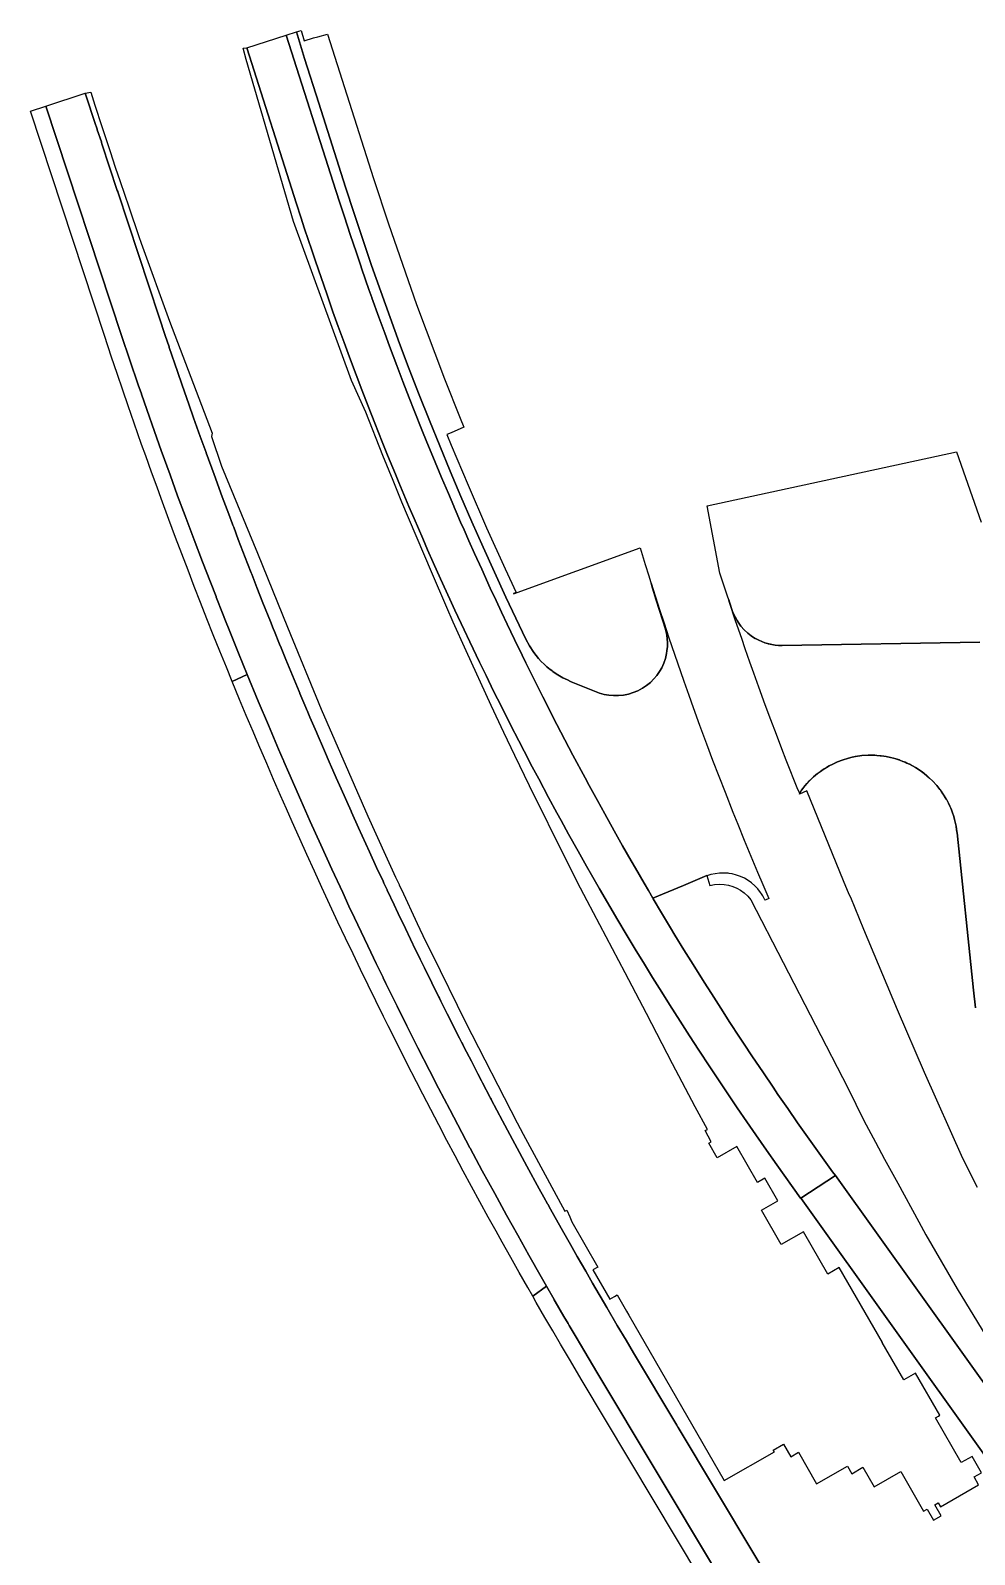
# Model space of a CAD drawing. Header units: metres. Extents: x 12119079 to 12120438, y 3530576 to 3532235.
# Drawn here: x 12119079 to 12119626, y 3531351 to 3532235 of the extents above; entities that cross this region are included whole.
import ezdxf

# ---------------------------------------------------------------- set-up
doc = ezdxf.new("R2010")
doc.units = ezdxf.units.M
for name, color, linetype in [('SURF_OUTER_Pavement Surface 11', 3, 'Continuous'), ('SURF_OUTER_Pavement Surface 15', 3, 'Continuous'), ('SURF_OUTER_Pavement Surface 16', 3, 'Continuous'), ('SURF_OUTER_Pavement Surface 17', 3, 'Continuous'), ('SURF_OUTER_Pavement Surface 19', 3, 'Continuous'), ('SURF_OUTER_Pavement Surface 2', 3, 'Continuous'), ('SURF_OUTER_Pavement Surface 20', 3, 'Continuous'), ('SURF_OUTER_Pavement Surface 8', 3, 'Continuous'), ('SURF_OUTER_Roadway Surface N1', 3, 'Continuous'), ('SURF_OUTER_Roadway Surface N2', 3, 'Continuous'), ('SURF_OUTER_Roadway Surface N5', 3, 'Continuous'), ('SURF_OUTER_Roadway Surface N6', 3, 'Continuous'), ('SURF_OUTER_Roadway Surface N9', 3, 'Continuous')]:
    doc.layers.add(name, color=color, linetype=linetype)

msp = doc.modelspace()

# ---------------------------------------------------------------- linework, layer by layer
at = {"layer": 'SURF_OUTER_Pavement Surface 11'}
msp.add_lwpolyline([(12119542.0928, 3531278.4889), (12119454.3218, 3531425.0644), (12119454.1837, 3531425.2937), (12119454.1866, 3531425.2954), (12119453.5933, 3531426.2809), (12119428.3717, 3531468.4004), (12119424.0499, 3531475.6414), (12119418.9446, 3531484.2401), (12119412.8437, 3531494.6103), (12119404.6976, 3531508.6115), (12119400.6634, 3531515.6051), (12119395.7185, 3531524.2414), (12119391.8138, 3531531.1166), (12119386.4195, 3531540.6645), (12119380.2866, 3531551.6303), (12119378.6616, 3531554.5653), (12119378.621, 3531554.6327), (12119378.6239, 3531554.6343), (12119376.3962, 3531558.6567), (12119373.7905, 3531563.3657), (12119366.6017, 3531576.4968), (12119359.6026, 3531589.4347), (12119352.4225, 3531602.8663), (12119345.8943, 3531615.2325), (12119345.7956, 3531615.4143), (12119345.5036, 3531615.9672), (12119345.432, 3531616.104), (12119345.435, 3531616.1055), (12119345.3473, 3531616.2662), (12119340.8388, 3531624.8955), (12119340.8096, 3531624.9489), (12119340.8126, 3531624.9504), (12119340.2704, 3531625.9947), (12119338.102, 3531630.1598), (12119334.4024, 3531637.3261), (12119330.2582, 3531645.425), (12119328.8948, 3531648.0967), (12119327.5256, 3531650.7652), (12119320.3683, 3531664.9368), (12119316.7484, 3531672.1981), (12119315.4053, 3531674.8966), (12119311.4758, 3531682.8091), (12119307.1986, 3531691.5365), (12119306.9615, 3531692.0028), (12119304.7472, 3531696.5343), (12119300.7437, 3531704.7917), (12119300.5349, 3531705.2296), (12119300.5319, 3531705.2282), (12119300.4815, 3531705.3372), (12119294.7901, 3531717.1772), (12119292.054, 3531722.9299), (12119291.9126, 3531723.2312), (12119291.9096, 3531723.2298), (12119291.8408, 3531723.3792), (12119289.5926, 3531728.1161), (12119285.6278, 3531736.5386), (12119285.511, 3531736.7883), (12119284.0561, 3531739.9079), (12119283.709, 3531740.6496), (12119283.706, 3531740.6482), (12119283.6221, 3531740.8306), (12119283.5087, 3531741.0718), (12119283.4063, 3531741.2879), (12119283.4093, 3531741.2893), (12119283.2039, 3531741.72), (12119279.488, 3531749.7151), (12119275.3019, 3531758.7968), (12119268.9793, 3531772.6668), (12119264.8638, 3531781.8024), (12119264.6448, 3531782.2882), (12119258.8613, 3531795.2617), (12119255.9813, 3531801.786), (12119252.6849, 3531809.3093), (12119252.5492, 3531809.619), (12119248.6208, 3531818.6548), (12119244.913, 3531827.2717), (12119244.5225, 3531828.1786), (12119240.8355, 3531836.8119), (12119239.1584, 3531840.78), (12119239.0029, 3531841.1484), (12119238.9998, 3531841.1471), (12119238.9056, 3531841.3734), (12119238.8098, 3531841.5949), (12119238.8129, 3531841.5962), (12119238.4255, 3531842.5006), (12119235.0288, 3531850.5792), (12119234.9379, 3531850.7932), (12119234.941, 3531850.7945), (12119234.5393, 3531851.7433), (12119230.6839, 3531860.9994), (12119226.8594, 3531870.2685), (12119223.687, 3531878.0363), (12119223.6628, 3531878.0897), (12119223.6659, 3531878.0909), (12119223.5792, 3531878.2991), (12119219.808, 3531887.6014), (12119219.7606, 3531887.7153), (12119219.7636, 3531887.7165), (12119219.5138, 3531888.3315), (12119217.8966, 3531892.344), (12119213.5886, 3531903.1398), (12119210.032, 3531912.1433), (12119207.0405, 3531919.7906), (12119206.7588, 3531920.51), (12119204.6472, 3531925.9384), (12119199.3022, 3531939.8366), (12119196.603, 3531946.9639), (12119195.8919, 3531948.8432), (12119193.7528, 3531954.4892), (12119189.9881, 3531964.5634), (12119185.207, 3531977.5213), (12119180.5952, 3531990.2071), (12119180.5747, 3531990.257), (12119180.5778, 3531990.2581), (12119180.0072, 3531991.8228), (12119177.2445, 3531999.5177), (12119177.1979, 3531999.6483), (12119173.3643, 3532010.4337), (12119170.5806, 3532018.3666), (12119170.5472, 3532018.454), (12119166.7546, 3532029.3481), (12119164.0217, 3532037.2936), (12119159.2783, 3532051.2531), (12119159.1529, 3532051.6231), (12119156.9719, 3532058.1184), (12119153.3922, 3532068.8907), (12119129.4039, 3532141.5435), (12119129.3643, 3532141.6579), (12119129.3674, 3532141.6589), (12119129.141, 3532142.34), (12119120.2264, 3532169.3394), (12119119.9608, 3532170.146), (12119119.9577, 3532170.145), (12119119.8853, 3532170.3723), (12119117.5485, 3532177.45), (12119117.4533, 3532177.7399), (12119117.4501, 3532177.7389), (12119117.4157, 3532177.8522), (12119116.8841, 3532179.4622), (12119116.8253, 3532179.6417), (12119116.8222, 3532179.6407), (12119116.7486, 3532179.8725), (12119110.5511, 3532198.632), (12119113.7729, 3532199.3286), (12119116.1725, 3532191.7032), (12119120.1442, 3532179.414), (12119124.9179, 3532164.8706), (12119127.9488, 3532155.7601), (12119130.7438, 3532147.4366), (12119135.7551, 3532132.7136), (12119141.6856, 3532115.6077), (12119143.0678, 3532111.7004), (12119159.3258, 3532066.5017), (12119184.0952, 3532001.6347), (12119183.7164, 3531999.6577), (12119189.6304, 3531982.3432), (12119210.3893, 3531932.0228), (12119227.88, 3531889.1043), (12119247.4171, 3531841.5877), (12119274.4341, 3531779.3798), (12119284.5799, 3531756.8783), (12119290.3908, 3531744.1602), (12119292.4555, 3531739.8245), (12119292.6131, 3531739.5423), (12119293.8122, 3531736.9254), (12119303.047, 3531717.193), (12119307.8931, 3531707.025), (12119311.3854, 3531699.7675), (12119330.9197, 3531660.0173), (12119360.9249, 3531601.5909), (12119364.3615, 3531595.0955), (12119388.5172, 3531550.4431), (12119389.6907, 3531551.1124), (12119391.4428, 3531547.1487), (12119392.6882, 3531544.1877), (12119407.7299, 3531518.0322), (12119404.8726, 3531516.389), (12119414.6255, 3531499.4301), (12119417.4489, 3531501.0539), (12119418.9693, 3531501.9063), (12119424.4193, 3531492.432), (12119425.7186, 3531490.2248), (12119428.5947, 3531485.1734), (12119480.9222, 3531394.2061), (12119510.0405, 3531410.9516), (12119509.4392, 3531411.9646), (12119515.4403, 3531415.4158), (12119519.5159, 3531408.0949), (12119523.9468, 3531410.6537), (12119534.521, 3531392.2667), (12119552.5009, 3531402.6064), (12119554.929, 3531398.2349), (12119561.3521, 3531401.9288), (12119567.8813, 3531390.6753), (12119583.2995, 3531399.5598), (12119596.5561, 3531376.5083), (12119598.697, 3531377.7395), (12119602.3907, 3531371.3166), (12119606.7251, 3531373.8093), (12119603.0314, 3531380.2322), (12119604.9592, 3531381.3409), (12119606.2774, 3531379.0488), (12119628.3976, 3531391.7621), (12119625.8409, 3531396.3465), (12119630.1034, 3531398.7978), (12119624.6447, 3531408.2896), (12119618.3038, 3531404.719), (12119603.3998, 3531430.6351), (12119605.2638, 3531431.6798), (12119606.0086, 3531432.1163), (12119591.9331, 3531456.5919), (12119585.0701, 3531452.645), (12119574.7573, 3531470.5777), (12119572.5993, 3531474.2114), (12119572.6507, 3531474.2408), (12119547.6405, 3531517.7302), (12119541.0686, 3531513.9508), (12119526.9318, 3531538.5329), (12119513.9987, 3531531.0953), (12119502.5761, 3531550.9577), (12119512.1298, 3531556.4519), (12119504.5774, 3531569.5956), (12119500.243, 3531567.103), (12119488.253, 3531587.952), (12119476.8113, 3531581.373), (12119471.9743, 3531589.784), (12119473.4864, 3531590.7026), (12119470.0237, 3531597.2023), (12119471.2257, 3531597.8585), (12119464.2227, 3531610.9284), (12119451.0648, 3531635.879), (12119435.8346, 3531664.964), (12119423.5017, 3531688.6561), (12119401.4681, 3531730.446), (12119397.7392, 3531737.6635), (12119389.9184, 3531753.0686), (12119368.0345, 3531797.1023), (12119359.5635, 3531814.6146), (12119353.2387, 3531828.0038), (12119345.8767, 3531843.6828), (12119331.4376, 3531875.3062), (12119323.9374, 3531891.9842), (12119320.1522, 3531900.5563), (12119311.2444, 3531921.1411), (12119294.1517, 3531961.538), (12119289.0275, 3531974.0875), (12119283.155, 3531988.5308), (12119273.1433, 3532013.7811), (12119264.9906, 3532032.0639), (12119231.3518, 3532124.334), (12119203.9312, 3532218.2051), (12119202.046, 3532224.7463), (12119204.2253, 3532225.001), (12119233.0852, 3532134.4843), (12119235.5547, 3532126.8126), (12119237.7561, 3532120.0413), (12119241.8806, 3532107.5862), (12119244.0158, 3532101.2418), (12119247.2439, 3532091.7772), (12119250.5187, 3532082.3286), (12119254.1772, 3532071.9452), (12119257.2081, 3532063.4805), (12119260.6225, 3532054.0815), (12119263.7637, 3532045.556), (12119267.5906, 3532035.3347), (12119270.9029, 3532026.6168), (12119274.5425, 3532017.1741), (12119278.3891, 3532007.3459), (12119282.7272, 3531996.4304), (12119285.8181, 3531988.7769), (12119290.3519, 3531977.6814), (12119292.2882, 3531973.0066), (12119296.1959, 3531963.6714), (12119298.1672, 3531959.0112), (12119301.1508, 3531952.0232), (12119306.1688, 3531940.42), (12119309.0009, 3531933.96), (12119312.2918, 3531926.5297), (12119316.5043, 3531917.1356), (12119321.8721, 3531905.3564), (12119324.8494, 3531898.8887), (12119330.1635, 3531887.5134), (12119333.4509, 3531880.5673), (12119339.1263, 3531868.7426), (12119342.9055, 3531860.9754), (12119347.3194, 3531852.0023), (12119351.7776, 3531843.0511), (12119357.117, 3531832.4767), (12119361.8623, 3531823.2012), (12119364.9896, 3531817.1391), (12119369.6757, 3531808.1694), (12119373.4412, 3531801.0431), (12119379.1821, 3531790.3009), (12119384.0022, 3531781.4025), (12119386.4289, 3531776.9624), (12119390.7567, 3531769.1085), (12119396.2465, 3531759.2629), (12119401.2216, 3531750.4502), (12119404.1101, 3531745.3804), (12119408.7666, 3531737.2781), (12119419.3391, 3531719.1998), (12119424.1521, 3531711.1054), (12119429.3676, 3531702.4329), (12119434.7482, 3531693.5887), (12119439.4681, 3531685.9236), (12119444.7457, 3531677.4297), (12119449.1767, 3531670.37), (12119455.4266, 3531660.5207), (12119460.8295, 3531652.1059), (12119466.274, 3531643.718), (12119472.5593, 3531634.146), (12119477.2226, 3531627.1207), (12119481.0633, 3531621.3823), (12119488.4642, 3531610.4383), (12119494.1162, 3531602.1815), (12119499.2382, 3531594.7795), (12119505.5361, 3531585.7698), (12119511.5336, 3531577.2834), (12119525.2616, 3531558.077), (12119525.3869, 3531557.902), (12119525.533, 3531557.6976), (12119632.0628, 3531408.7566)], dxfattribs=at)
at = {"layer": 'SURF_OUTER_Pavement Surface 15'}
msp.add_lwpolyline([(12119078.81, 3532188.1502), (12119087.7604, 3532191.1058), (12119131.6657, 3532058.1517), (12119136.4496, 3532043.8367), (12119141.3042, 3532029.5488), (12119143.089, 3532024.3713), (12119143.143, 3532024.2237), (12119143.1389, 3532024.2223), (12119143.1579, 3532024.1718), (12119146.23, 3532015.2854), (12119150.7345, 3532002.4405), (12119154.6001, 3531991.5691), (12119159.7137, 3531977.372), (12119164.1278, 3531965.2977), (12119168.4768, 3531953.5551), (12119173.7017, 3531939.6416), (12119178.5246, 3531926.9843), (12119183.1095, 3531915.0989), (12119186.3599, 3531906.7858), (12119186.4774, 3531906.4785), (12119190.1472, 3531897.162), (12119190.1747, 3531897.1009), (12119190.1705, 3531897.0993), (12119191.8973, 3531892.7494), (12119193.9933, 3531887.4756), (12119199.3866, 3531874.0744), (12119204.4445, 3531861.681), (12119195.7146, 3531857.6371), (12119192.3785, 3531865.8035), (12119188.5978, 3531875.1469), (12119184.7899, 3531884.6492), (12119181.1206, 3531893.8948), (12119177.4289, 3531903.2872), (12119173.7686, 3531912.6921), (12119170.1397, 3531922.109), (12119166.5427, 3531931.5362), (12119162.9725, 3531940.9872), (12119159.0819, 3531951.3969), (12119154.5619, 3531963.6409), (12119152.1745, 3531970.1755), (12119149.028, 3531978.8596), (12119145.6173, 3531988.3649), (12119143.2369, 3531995.0558), (12119138.8937, 3532007.3883), (12119135.4253, 3532017.3676), (12119132.3028, 3532026.4654), (12119128.9958, 3532036.2248), (12119125.8325, 3532045.6519), (12119121.6335, 3532058.2394)], close=True, dxfattribs=at)
at = {"layer": 'SURF_OUTER_Pavement Surface 16'}
msp.add_lwpolyline([(12119629.2409, 3531880.2783), (12119514.4782, 3531878.4894), (12119512.491, 3531878.5242), (12119510.4972, 3531878.6922), (12119508.5101, 3531878.9943), (12119506.1176, 3531879.5547), (12119504.6103, 3531879.9965), (12119502.707, 3531880.6974), (12119501.0678, 3531881.4276), (12119499.1382, 3531882.4317), (12119498.9626, 3531882.545), (12119496.5945, 3531884.0729), (12119494.6046, 3531885.6077), (12119492.5468, 3531887.5262), (12119490.6699, 3531889.6387), (12119489.0001, 3531891.9185), (12119488.4423, 3531892.8527), (12119487.2433, 3531894.9948), (12119486.3583, 3531896.8517), (12119485.8567, 3531898.2161), (12119484.0128, 3531903.6456), (12119483.5662, 3531904.8826), (12119482.8473, 3531906.9456), (12119481.2831, 3531911.7081), (12119478.4508, 3531920.4393), (12119471.1261, 3531959.4476), (12119615.5507, 3531990.7256), (12119629.9441, 3531949.9035)], dxfattribs=at)
at = {"layer": 'SURF_OUTER_Pavement Surface 17'}
msp.add_lwpolyline([(12119245.9122, 3532192.876), (12119237.5908, 3532218.7141), (12119232.997, 3532234.1756), (12119235.6656, 3532235.0265), (12119237.5576, 3532229.1092), (12119242.8677, 3532230.7164), (12119245.3636, 3532231.4183), (12119250.9141, 3532232.9378), (12119277.7124, 3532149.2488), (12119286.3281, 3532122.9588), (12119302.5758, 3532076.23), (12119318.8319, 3532032.962), (12119327.8346, 3532010.2418), (12119329.966, 3532004.9617), (12119322.6262, 3532001.7924), (12119320.2149, 3532000.7211), (12119322.7437, 3531994.5511), (12119332.4596, 3531971.3847), (12119343.2462, 3531946.5828), (12119353.949, 3531922.8454), (12119360.2831, 3531909.204), (12119358.745, 3531908.4854), (12119358.8048, 3531908.3412), (12119432.1617, 3531935.0061), (12119435.1176, 3531925.4407), (12119437.2023, 3531918.8005), (12119439.3705, 3531911.7568), (12119441.541, 3531904.7058), (12119445.2999, 3531892.7844), (12119446.7044, 3531888.3826), (12119447.4418, 3531885.5913), (12119447.9122, 3531882.7004), (12119448.0988, 3531879.7487), (12119448.0278, 3531877.7604), (12119447.7893, 3531875.2805), (12119447.5932, 3531873.8335), (12119446.9083, 3531870.9563), (12119445.9541, 3531868.1872), (12119444.7537, 3531865.5615), (12119443.4641, 3531863.3102), (12119441.9365, 3531861.1155), (12119440.1708, 3531859.0124), (12119438.1733, 3531857.0372), (12119435.9575, 3531855.2262), (12119433.5443, 3531853.6135), (12119430.9711, 3531852.2348), (12119428.2424, 3531851.0995), (12119425.4257, 3531850.2414), (12119422.5525, 3531849.6656), (12119419.6647, 3531849.3743), (12119416.8029, 3531849.3617), (12119414.0052, 3531849.6146), (12119411.3049, 3531850.1137), (12119408.73, 3531850.835), (12119406.8144, 3531851.538), (12119392.2346, 3531857.4585), (12119390.1089, 3531858.4263), (12119387.4054, 3531859.7268), (12119383.5685, 3531862.012), (12119381.7185, 3531863.2895), (12119381.1612, 3531863.7125), (12119379.3228, 3531865.1524), (12119378.186, 3531866.0994), (12119376.5151, 3531867.6242), (12119374.915, 3531869.2231), (12119373.3902, 3531870.8909), (12119371.9453, 3531872.6223), (12119370.584, 3531874.4116), (12119368.1245, 3531878.1392), (12119366.0306, 3531882.0232), (12119354.4107, 3531906.4952), (12119347.7234, 3531920.9711), (12119341.1507, 3531935.5033), (12119334.6933, 3531950.0905), (12119328.3518, 3531964.7312), (12119322.1223, 3531979.435), (12119316.0193, 3531994.1678), (12119310.0296, 3532008.9609), (12119304.1583, 3532023.8019), (12119298.406, 3532038.6895), (12119292.7733, 3532053.6222), (12119287.2607, 3532068.5986), (12119281.8687, 3532083.6171), (12119276.5978, 3532098.6764), (12119271.4485, 3532113.775), (12119266.4211, 3532128.9115), (12119261.5161, 3532144.0842)], close=True, dxfattribs=at)
at = {"layer": 'SURF_OUTER_Pavement Surface 19'}
msp.add_lwpolyline([(12119211.1821, 3531820.6105), (12119207.8378, 3531828.495), (12119203.9291, 3531837.7962), (12119200.0476, 3531847.1194), (12119195.7146, 3531857.6371), (12119204.4445, 3531861.681), (12119210.8614, 3531846.161), (12119216.7033, 3531832.2477), (12119222.6147, 3531818.3638), (12119225.3246, 3531812.0806), (12119225.4058, 3531811.8985), (12119225.4015, 3531811.8967), (12119225.6906, 3531811.2328), (12119228.5955, 3531804.5096), (12119235.4588, 3531788.845), (12119241.0138, 3531776.3336), (12119247.1159, 3531762.7676), (12119253.4892, 3531748.7864), (12119259.7973, 3531735.1309), (12119263.4429, 3531727.3196), (12119266.6076, 3531720.5854), (12119274.3132, 3531704.3744), (12119274.4145, 3531704.1676), (12119274.412, 3531704.1664), (12119274.5625, 3531703.855), (12119279.265, 3531694.0734), (12119283.174, 3531686.0266), (12119283.2041, 3531685.9689), (12119283.2016, 3531685.9677), (12119283.3142, 3531685.7382), (12119284.8836, 3531682.5135), (12119291.3803, 3531669.301), (12119297.0554, 3531657.8906), (12119303.4432, 3531645.1899), (12119310.1474, 3531632.0181), (12119315.4058, 3531621.7974), (12119321.8474, 3531609.4054), (12119328.8717, 3531596.05), (12119333.5957, 3531587.168), (12119333.6518, 3531587.0595), (12119340.727, 3531573.8695), (12119347.9288, 3531560.6089), (12119354.7529, 3531548.1878), (12119361.2611, 3531536.4687), (12119367.769, 3531524.8714), (12119374.9004, 3531512.2988), (12119378.0037, 3531506.8783), (12119369.9777, 3531501.1274), (12119367.0737, 3531506.2033), (12119362.1187, 3531514.9295), (12119357.1929, 3531523.6678), (12119352.2942, 3531532.4239), (12119348.6875, 3531538.9143), (12119344.1908, 3531547.0599), (12119339.3493, 3531555.8979), (12119334.5505, 3531564.7276), (12119329.7317, 3531573.665), (12119324.961, 3531582.5843), (12119320.2337, 3531591.4934), (12119315.5388, 3531600.4133), (12119310.8679, 3531609.3599), (12119306.2268, 3531618.322), (12119302.5355, 3531625.5028), (12119297.0344, 3531636.2924), (12119292.4832, 3531645.3004), (12119286.1865, 3531657.8968), (12119283.474, 3531663.3557), (12119279.0126, 3531672.4096), (12119274.5795, 3531681.4825), (12119270.1791, 3531690.5651), (12119265.809, 3531699.6622), (12119261.4692, 3531708.7739), (12119257.0805, 3531718.069), (12119252.4057, 3531728.0609), (12119247.7667, 3531738.0705), (12119243.4206, 3531747.5362), (12119239.0045, 3531757.2435), (12119234.8954, 3531766.3583), (12119230.5185, 3531776.1571), (12119227.1369, 3531783.7911), (12119223.7858, 3531791.4133), (12119219.7482, 3531800.6737), (12119215.749, 3531809.9299)], close=True, dxfattribs=at)
at = {"layer": 'SURF_OUTER_Pavement Surface 2'}
msp.add_lwpolyline([(12119908.8376, 3531063.0363), (12119545.4099, 3531571.1502), (12119543.8179, 3531573.2158), (12119532.1908, 3531589.4783), (12119526.406, 3531597.6427), (12119523.531, 3531601.7328), (12119517.8184, 3531609.9249), (12119512.132, 3531618.1669), (12119509.3076, 3531622.2937), (12119503.6894, 3531630.569), (12119497.0097, 3531640.5281), (12119492.5831, 3531647.1951), (12119489.8349, 3531651.3653), (12119484.3108, 3531659.8171), (12119478.9282, 3531668.1428), (12119473.5426, 3531676.565), (12119469.2677, 3531683.3194), (12119462.8944, 3531693.4952), (12119457.6337, 3531702.0002), (12119452.418, 3531710.5276), (12119449.8226, 3531714.8071), (12119444.6684, 3531723.3777), (12119439.7754, 3531731.6058), (12119439.613, 3531731.9984), (12119439.6414, 3531732.0178), (12119457.3798, 3531739.2709), (12119470.8147, 3531745.0134), (12119472.5484, 3531739.1846), (12119475.3396, 3531739.7607), (12119478.1813, 3531739.9779), (12119481.0276, 3531739.8329), (12119483.5086, 3531739.4042), (12119485.8904, 3531738.7146), (12119488.1983, 3531737.757), (12119490.3853, 3531736.5484), (12119492.6037, 3531734.9596), (12119494.6127, 3531733.113), (12119496.3824, 3531731.0361), (12119552.5849, 3531621.8812), (12119562.0083, 3531603.1061), (12119568.6281, 3531590.4655), (12119573.9815, 3531580.5355), (12119581.5718, 3531566.6038), (12119593.8833, 3531544.1901), (12119597.9388, 3531536.6886), (12119615.9946, 3531505.4019), (12119632.5496, 3531478.1407)], dxfattribs=at)
at = {"layer": 'SURF_OUTER_Pavement Surface 20'}
msp.add_lwpolyline([(12119535.6813, 3531223.0324), (12119398.6725, 3531452.107), (12119391.2329, 3531464.6497), (12119386.1481, 3531473.2618), (12119381.595, 3531481.0246), (12119377.068, 3531488.8062), (12119372.055, 3531497.4966), (12119369.9777, 3531501.1274), (12119378.0037, 3531506.8783), (12119382.4133, 3531499.2125), (12119382.4632, 3531499.1309), (12119382.4602, 3531499.1292), (12119383.0323, 3531498.1421), (12119388.0838, 3531489.4188), (12119390.4473, 3531485.3747), (12119390.4951, 3531485.2977), (12119390.492, 3531485.2959), (12119391.1052, 3531484.2499), (12119395.07, 3531477.4789), (12119400.1876, 3531468.8182), (12119407.1224, 3531457.1706), (12119544.0425, 3531228.5028)], dxfattribs=at)
at = {"layer": 'SURF_OUTER_Pavement Surface 8'}
msp.add_lwpolyline([(12119627.7874, 3531564.1622), (12119619.3863, 3531581.0736), (12119597.0019, 3531630.7571), (12119581.4035, 3531667.2792), (12119561.8872, 3531713.8503), (12119554.3073, 3531732.2461), (12119553.4431, 3531733.9991), (12119550.0889, 3531742.003), (12119528.8349, 3531794.118), (12119524.6914, 3531792.3214), (12119524.8742, 3531792.7878), (12119525.7559, 3531794.6115), (12119526.51, 3531795.5565), (12119527.9003, 3531797.2986), (12119528.8607, 3531798.3549), (12119530.6374, 3531800.23), (12119532.8124, 3531802.2949), (12119535.1363, 3531804.1921), (12119536.8339, 3531805.448), (12119538.3607, 3531806.5125), (12119540.262, 3531807.689), (12119541.8863, 3531808.6457), (12119543.9037, 3531809.6656), (12119545.5762, 3531810.4841), (12119546.6244, 3531810.9052), (12119549.3266, 3531811.9837), (12119553.0503, 3531813.1358), (12119555.1506, 3531813.6111), (12119557.1729, 3531814.0423), (12119560.6629, 3531814.5533), (12119564.4825, 3531814.8167), (12119567.4824, 3531814.7958), (12119569.3785, 3531814.6993), (12119571.3548, 3531814.5374), (12119573.4601, 3531814.2546), (12119574.9473, 3531814.0217), (12119577.3992, 3531813.5031), (12119579.1075, 3531813.1074), (12119580.3956, 3531812.7094), (12119582.8031, 3531811.9462), (12119584.5639, 3531811.2603), (12119585.8391, 3531810.7323), (12119586.9194, 3531810.2585), (12119588.3174, 3531809.5916), (12119590.1078, 3531808.6628), (12119591.9283, 3531807.6207), (12119593.9865, 3531806.2973), (12119595.3066, 3531805.4025), (12119596.9124, 3531804.1801), (12119598.528, 3531802.8941), (12119600.0691, 3531801.4968), (12119601.6454, 3531800.03), (12119604.2849, 3531797.1618), (12119606.0353, 3531794.9262), (12119606.7736, 3531793.9786), (12119607.8058, 3531792.433), (12119608.5356, 3531791.3091), (12119609.6713, 3531789.4075), (12119609.9611, 3531788.8913), (12119611.0039, 3531786.9354), (12119611.8019, 3531785.22), (12119612.6871, 3531783.1481), (12119613.3211, 3531781.4604), (12119614.0552, 3531779.2276), (12119614.5299, 3531777.6043), (12119615.1116, 3531775.138), (12119615.4227, 3531773.6872), (12119615.9183, 3531770.3363), (12119615.9989, 3531769.7585), (12119625.4117, 3531678.5338), (12119626.6245, 3531668.3584)], dxfattribs=at)
at = {"layer": 'SURF_OUTER_Roadway Surface N1'}
msp.add_lwpolyline([(12119237.7561, 3532120.0413), (12119235.5547, 3532126.8126), (12119233.0852, 3532134.4843), (12119204.2253, 3532225.001), (12119227.0866, 3532232.2909), (12119255.791, 3532142.2662), (12119258.088, 3532135.1138), (12119260.5602, 3532127.5078), (12119264.33, 3532116.1153), (12119267.5224, 3532106.6386), (12119270.1121, 3532099.0693), (12119270.9732, 3532096.5718), (12119275.0432, 3532084.903), (12119276.7131, 3532080.1901), (12119276.7163, 3532080.1912), (12119276.7514, 3532080.0873), (12119280.7652, 3532068.8936), (12119284.1933, 3532059.5007), (12119286.9714, 3532051.9986), (12119291.1907, 3532040.7649), (12119294.7597, 3532031.423), (12119298.3763, 3532022.0967), (12119301.2996, 3532014.6536), (12119305.7476, 3532003.5029), (12119308.635, 3531996.3605), (12119312.0851, 3531987.9328), (12119317.1495, 3531975.7598), (12119321.0431, 3531966.5489), (12119324.1927, 3531959.195), (12119324.4006, 3531958.7158), (12119325.57, 3531956.0051), (12119328.1696, 3531950.0239), (12119330.1713, 3531945.4379), (12119332.9994, 3531939.0346), (12119336.256, 3531931.7275), (12119340.3695, 3531922.6127), (12119345.3693, 3531911.6981), (12119348.7329, 3531904.4453), (12119351.8762, 3531897.7389), (12119355.1245, 3531890.8752), (12119359.4421, 3531881.8553), (12119363.8046, 3531872.857), (12119366.0043, 3531868.3669), (12119370.4327, 3531859.4008), (12119375.812, 3531848.6667), (12119379.4268, 3531841.5373), (12119381.7031, 3531837.0855), (12119386.2893, 3531828.1991), (12119390.9198, 3531819.3358), (12119393.2517, 3531814.9128), (12119400.3163, 3531801.6804), (12119402.6894, 3531797.2797), (12119407.4743, 3531788.4987), (12119411.7509, 3531780.738), (12119417.1756, 3531771.0092), (12119422.0916, 3531762.301), (12119427.0543, 3531753.6172), (12119429.5514, 3531749.2837), (12119434.5718, 3531740.639), (12119437.1115, 3531736.32), (12119439.613, 3531731.9984), (12119439.7754, 3531731.6058), (12119444.6684, 3531723.3777), (12119449.8226, 3531714.8071), (12119452.418, 3531710.5276), (12119457.6337, 3531702.0002), (12119462.8944, 3531693.4952), (12119469.2677, 3531683.3194), (12119473.5426, 3531676.565), (12119478.9282, 3531668.1428), (12119484.3108, 3531659.8171), (12119489.8349, 3531651.3653), (12119492.5831, 3531647.1951), (12119497.0097, 3531640.5281), (12119503.6894, 3531630.569), (12119509.3076, 3531622.2937), (12119512.132, 3531618.1669), (12119517.8184, 3531609.9249), (12119523.531, 3531601.7328), (12119526.406, 3531597.6427), (12119532.1908, 3531589.4783), (12119543.8179, 3531573.2158), (12119545.4099, 3531571.1502), (12119525.3869, 3531557.902), (12119525.533, 3531557.6976), (12119525.2616, 3531558.077), (12119511.5336, 3531577.2834), (12119505.5361, 3531585.7698), (12119499.2382, 3531594.7795), (12119494.1162, 3531602.1815), (12119488.4642, 3531610.4383), (12119481.0633, 3531621.3823), (12119477.2226, 3531627.1207), (12119472.5593, 3531634.146), (12119466.274, 3531643.718), (12119460.8295, 3531652.1059), (12119455.4266, 3531660.5207), (12119449.1767, 3531670.37), (12119444.7457, 3531677.4297), (12119439.4681, 3531685.9236), (12119434.7482, 3531693.5887), (12119429.3676, 3531702.4329), (12119424.1521, 3531711.1054), (12119419.3391, 3531719.1998), (12119408.7666, 3531737.2781), (12119404.1101, 3531745.3804), (12119401.2216, 3531750.4502), (12119396.2465, 3531759.2629), (12119390.7567, 3531769.1085), (12119386.4289, 3531776.9624), (12119384.0022, 3531781.4025), (12119379.1821, 3531790.3009), (12119373.4412, 3531801.0431), (12119369.6757, 3531808.1694), (12119364.9896, 3531817.1391), (12119361.8623, 3531823.2012), (12119357.117, 3531832.4767), (12119351.7776, 3531843.0511), (12119347.3194, 3531852.0023), (12119342.9055, 3531860.9754), (12119339.1263, 3531868.7426), (12119333.4509, 3531880.5673), (12119330.1635, 3531887.5134), (12119324.8494, 3531898.8887), (12119321.8721, 3531905.3564), (12119316.5043, 3531917.1356), (12119312.2918, 3531926.5297), (12119309.0009, 3531933.96), (12119306.1688, 3531940.42), (12119301.1508, 3531952.0232), (12119298.1672, 3531959.0112), (12119296.1959, 3531963.6714), (12119292.2882, 3531973.0066), (12119290.3519, 3531977.6814), (12119285.8181, 3531988.7769), (12119282.7272, 3531996.4304), (12119278.3891, 3532007.3459), (12119274.5425, 3532017.1741), (12119270.9029, 3532026.6168), (12119267.5906, 3532035.3347), (12119263.7637, 3532045.556), (12119260.6225, 3532054.0815), (12119257.2081, 3532063.4805), (12119254.1772, 3532071.9452), (12119250.5187, 3532082.3286), (12119247.2439, 3532091.7772), (12119244.0158, 3532101.2418), (12119241.8806, 3532107.5862)], close=True, dxfattribs=at)
at = {"layer": 'SURF_OUTER_Roadway Surface N2'}
msp.add_lwpolyline([(12119255.791, 3532142.2662), (12119227.0866, 3532232.2909), (12119232.997, 3532234.1756), (12119237.5908, 3532218.7141), (12119245.9122, 3532192.876), (12119261.5161, 3532144.0842), (12119266.4211, 3532128.9115), (12119271.4485, 3532113.775), (12119276.5978, 3532098.6764), (12119281.8687, 3532083.6171), (12119287.2607, 3532068.5986), (12119292.7733, 3532053.6222), (12119298.406, 3532038.6895), (12119304.1583, 3532023.8019), (12119310.0296, 3532008.9609), (12119316.0193, 3531994.1678), (12119322.1223, 3531979.435), (12119328.3518, 3531964.7312), (12119334.6933, 3531950.0905), (12119341.1507, 3531935.5033), (12119347.7234, 3531920.9711), (12119354.4107, 3531906.4952), (12119366.0306, 3531882.0232), (12119368.1245, 3531878.1392), (12119370.584, 3531874.4116), (12119371.9453, 3531872.6223), (12119373.3902, 3531870.8909), (12119374.915, 3531869.2231), (12119376.5151, 3531867.6242), (12119378.186, 3531866.0994), (12119379.3228, 3531865.1524), (12119379.9512, 3531864.6311), (12119381.1612, 3531863.7125), (12119381.7185, 3531863.2895), (12119383.5685, 3531862.012), (12119387.4054, 3531859.7268), (12119390.1089, 3531858.4263), (12119391.3818, 3531857.814), (12119392.2346, 3531857.4585), (12119406.8144, 3531851.538), (12119408.73, 3531850.835), (12119411.3049, 3531850.1137), (12119414.0052, 3531849.6146), (12119416.8029, 3531849.3617), (12119419.6647, 3531849.3743), (12119422.5525, 3531849.6656), (12119425.4257, 3531850.2414), (12119428.2424, 3531851.0995), (12119430.9711, 3531852.2348), (12119433.5443, 3531853.6135), (12119435.9575, 3531855.2262), (12119438.1733, 3531857.0372), (12119440.1708, 3531859.0124), (12119441.9365, 3531861.1155), (12119443.4641, 3531863.3102), (12119444.7537, 3531865.5615), (12119445.9541, 3531868.1872), (12119446.9083, 3531870.9563), (12119447.5932, 3531873.8335), (12119447.7893, 3531875.2805), (12119448.0278, 3531877.7604), (12119448.0988, 3531879.7487), (12119447.9122, 3531882.7004), (12119447.4418, 3531885.5913), (12119446.7044, 3531888.3826), (12119445.2999, 3531892.7844), (12119441.541, 3531904.7058), (12119439.3705, 3531911.7568), (12119438.5487, 3531914.4876), (12119443.4495, 3531899.3527), (12119446.0901, 3531891.3353), (12119448.732, 3531883.4267), (12119450.5973, 3531877.9084), (12119453.8336, 3531868.4585), (12119457.5439, 3531857.8115), (12119460.4572, 3531849.5848), (12119463.035, 3531842.4002), (12119466.7047, 3531832.319), (12119470.7498, 3531821.399), (12119474.2754, 3531812.0383), (12119477.8463, 3531802.7005), (12119481.4659, 3531793.3763), (12119486.0667, 3531781.7212), (12119488.8364, 3531774.8071), (12119492.6031, 3531765.5228), (12119496.408, 3531756.2784), (12119500.2657, 3531747.0385), (12119503.3062, 3531739.8468), (12119506.7988, 3531731.6817), (12119504.6503, 3531730.7472), (12119504.5394, 3531730.9905), (12119503.3864, 3531733.2073), (12119502.647, 3531734.4059), (12119502.0309, 3531735.3073), (12119500.4854, 3531737.2711), (12119498.7632, 3531739.0821), (12119496.8793, 3531740.7241), (12119494.8503, 3531742.1831), (12119492.6938, 3531743.446), (12119490.4288, 3531744.502), (12119488.075, 3531745.3417), (12119485.6531, 3531745.9579), (12119483.7773, 3531746.2736), (12119483.1842, 3531746.3451), (12119480.6899, 3531746.5), (12119478.192, 3531746.4212), (12119475.7125, 3531746.1093), (12119473.2729, 3531745.5672), (12119470.8927, 3531744.7988), (12119470.8147, 3531745.0134), (12119457.3798, 3531739.2709), (12119439.6414, 3531732.0178), (12119437.1115, 3531736.32), (12119434.5718, 3531740.639), (12119429.5514, 3531749.2837), (12119427.0543, 3531753.6172), (12119422.0916, 3531762.301), (12119417.1756, 3531771.0092), (12119411.7509, 3531780.738), (12119407.4743, 3531788.4987), (12119402.6894, 3531797.2797), (12119400.3163, 3531801.6804), (12119393.2517, 3531814.9128), (12119390.9198, 3531819.3358), (12119386.2893, 3531828.1991), (12119381.7031, 3531837.0855), (12119379.4268, 3531841.5373), (12119375.812, 3531848.6667), (12119370.4327, 3531859.4008), (12119366.0043, 3531868.3669), (12119363.8046, 3531872.857), (12119359.4421, 3531881.8553), (12119355.1245, 3531890.8752), (12119351.8762, 3531897.7389), (12119348.7329, 3531904.4453), (12119345.3693, 3531911.6981), (12119340.3695, 3531922.6127), (12119336.256, 3531931.7275), (12119332.9994, 3531939.0346), (12119330.1713, 3531945.4379), (12119328.1696, 3531950.0239), (12119325.57, 3531956.0051), (12119324.4006, 3531958.7158), (12119324.1927, 3531959.195), (12119321.0431, 3531966.5489), (12119317.1495, 3531975.7598), (12119312.0851, 3531987.9328), (12119308.635, 3531996.3605), (12119305.7476, 3532003.5029), (12119301.2996, 3532014.6536), (12119298.3763, 3532022.0967), (12119294.7597, 3532031.423), (12119291.1907, 3532040.7649), (12119286.9714, 3532051.9986), (12119284.1933, 3532059.5007), (12119280.7652, 3532068.8936), (12119276.7514, 3532080.0873), (12119276.7131, 3532080.1901), (12119276.7163, 3532080.1912), (12119275.0432, 3532084.903), (12119270.9732, 3532096.5718), (12119270.1121, 3532099.0693), (12119267.5224, 3532106.6386), (12119264.33, 3532116.1153), (12119260.5602, 3532127.5078), (12119258.088, 3532135.1138)], close=True, dxfattribs=at)
at = {"layer": 'SURF_OUTER_Roadway Surface N5'}
msp.add_lwpolyline([(12119626.6245, 3531668.3584), (12119625.4117, 3531678.5338), (12119615.9989, 3531769.7585), (12119615.9183, 3531770.3363), (12119615.5046, 3531773.3018), (12119615.4227, 3531773.6872), (12119615.1116, 3531775.138), (12119614.7067, 3531776.9998), (12119614.5299, 3531777.6043), (12119614.0552, 3531779.2276), (12119613.8647, 3531779.8792), (12119613.3211, 3531781.4604), (12119612.6871, 3531783.1481), (12119612.3575, 3531784.0256), (12119611.8019, 3531785.22), (12119611.0039, 3531786.9354), (12119610.7319, 3531787.5187), (12119609.9611, 3531788.8913), (12119609.6713, 3531789.4075), (12119608.5356, 3531791.3091), (12119608.3602, 3531791.6029), (12119607.8058, 3531792.433), (12119606.7736, 3531793.9786), (12119606.6941, 3531794.0977), (12119606.0353, 3531794.9262), (12119604.2849, 3531797.1618), (12119601.6454, 3531800.03), (12119600.0691, 3531801.4968), (12119598.8004, 3531802.6773), (12119598.528, 3531802.8941), (12119596.9124, 3531804.1801), (12119595.778, 3531805.083), (12119595.3066, 3531805.4025), (12119593.9865, 3531806.2973), (12119591.9283, 3531807.6207), (12119590.1078, 3531808.6628), (12119589.3247, 3531809.1111), (12119588.3174, 3531809.5916), (12119586.9194, 3531810.2585), (12119585.8391, 3531810.7323), (12119585.2045, 3531811.0107), (12119584.5639, 3531811.2603), (12119582.8031, 3531811.9462), (12119582.5426, 3531812.0477), (12119580.3956, 3531812.7094), (12119579.1075, 3531813.1074), (12119577.3992, 3531813.5031), (12119574.9473, 3531814.0217), (12119573.4601, 3531814.2546), (12119571.9834, 3531814.4859), (12119571.3548, 3531814.5374), (12119569.3785, 3531814.6993), (12119568.2664, 3531814.7904), (12119567.4824, 3531814.7958), (12119564.4825, 3531814.8167), (12119560.6629, 3531814.5533), (12119557.1729, 3531814.0423), (12119556.8406, 3531813.9936), (12119555.1506, 3531813.6111), (12119553.0503, 3531813.1358), (12119549.3266, 3531811.9837), (12119546.6244, 3531810.9052), (12119545.7034, 3531810.5464), (12119545.5762, 3531810.4841), (12119543.9037, 3531809.6656), (12119542.2129, 3531808.8381), (12119541.8863, 3531808.6457), (12119540.262, 3531807.689), (12119538.8844, 3531806.8776), (12119538.3607, 3531806.5125), (12119536.8339, 3531805.448), (12119535.7437, 3531804.6879), (12119535.1363, 3531804.1921), (12119532.8124, 3531802.2949), (12119530.6374, 3531800.23), (12119530.1077, 3531799.7271), (12119528.8607, 3531798.3549), (12119527.9003, 3531797.2986), (12119527.6418, 3531797.0142), (12119526.51, 3531795.5565), (12119525.7559, 3531794.6115), (12119524.8742, 3531792.7878), (12119523.6939, 3531794.8465), (12119516.9751, 3531811.8842), (12119514.4393, 3531818.4298), (12119511.2197, 3531826.8641), (12119508.0272, 3531835.3433), (12119504.7998, 3531844.0419), (12119501.0884, 3531854.2048), (12119498.14, 3531862.4133), (12119495.8684, 3531868.8056), (12119493.1513, 3531876.5571), (12119491.0944, 3531882.4912), (12119487.5754, 3531892.7964), (12119483.8672, 3531903.8707), (12119483.5662, 3531904.8826), (12119484.0128, 3531903.6456), (12119485.8567, 3531898.2161), (12119486.3583, 3531896.8517), (12119487.2433, 3531894.9948), (12119488.4423, 3531892.8527), (12119489.0001, 3531891.9185), (12119490.6699, 3531889.6387), (12119492.5468, 3531887.5262), (12119494.6046, 3531885.6077), (12119496.5945, 3531884.0729), (12119496.8128, 3531883.9045), (12119498.9626, 3531882.545), (12119499.1382, 3531882.4317), (12119501.0678, 3531881.4276), (12119502.707, 3531880.6974), (12119504.6103, 3531879.9965), (12119506.1176, 3531879.5547), (12119506.5434, 3531879.4299), (12119508.5101, 3531878.9943), (12119510.4972, 3531878.6922), (12119512.491, 3531878.5242), (12119514.4782, 3531878.4894), (12119629.2409, 3531880.2783)], dxfattribs=at)
at = {"layer": 'SURF_OUTER_Roadway Surface N6'}
msp.add_lwpolyline([(12119544.0425, 3531228.5028), (12119407.1224, 3531457.1706), (12119400.1876, 3531468.8182), (12119395.07, 3531477.4789), (12119391.1052, 3531484.2499), (12119390.4951, 3531485.2977), (12119390.492, 3531485.2959), (12119390.4473, 3531485.3747), (12119388.0838, 3531489.4188), (12119383.0323, 3531498.1421), (12119382.4632, 3531499.1309), (12119382.4602, 3531499.1292), (12119382.4133, 3531499.2125), (12119378.0037, 3531506.8783), (12119374.9004, 3531512.2988), (12119367.769, 3531524.8714), (12119361.2611, 3531536.4687), (12119354.7529, 3531548.1878), (12119347.9288, 3531560.6089), (12119340.727, 3531573.8695), (12119333.6518, 3531587.0595), (12119333.5957, 3531587.168), (12119328.8717, 3531596.05), (12119321.8474, 3531609.4054), (12119315.4058, 3531621.7974), (12119310.1474, 3531632.0181), (12119303.4432, 3531645.1899), (12119297.0554, 3531657.8906), (12119291.3803, 3531669.301), (12119284.8836, 3531682.5135), (12119283.3142, 3531685.7382), (12119283.2041, 3531685.9689), (12119283.2016, 3531685.9677), (12119283.174, 3531686.0266), (12119279.265, 3531694.0734), (12119274.5625, 3531703.855), (12119274.4145, 3531704.1676), (12119274.412, 3531704.1664), (12119274.3132, 3531704.3744), (12119266.6076, 3531720.5854), (12119263.4429, 3531727.3196), (12119259.7973, 3531735.1309), (12119253.4892, 3531748.7864), (12119247.1159, 3531762.7676), (12119241.0138, 3531776.3336), (12119235.4588, 3531788.845), (12119228.5955, 3531804.5096), (12119225.6906, 3531811.2328), (12119225.4058, 3531811.8985), (12119225.4015, 3531811.8967), (12119225.3246, 3531812.0806), (12119222.6147, 3531818.3638), (12119216.7033, 3531832.2477), (12119210.8614, 3531846.161), (12119204.4445, 3531861.681), (12119199.3866, 3531874.0744), (12119193.9933, 3531887.4756), (12119191.8973, 3531892.7494), (12119190.1747, 3531897.1009), (12119190.1705, 3531897.0993), (12119190.1472, 3531897.162), (12119186.4774, 3531906.4785), (12119186.3599, 3531906.7858), (12119183.1095, 3531915.0989), (12119178.5246, 3531926.9843), (12119173.7017, 3531939.6416), (12119168.4768, 3531953.5551), (12119164.1278, 3531965.2977), (12119159.7137, 3531977.372), (12119154.6001, 3531991.5691), (12119150.7345, 3532002.4405), (12119146.23, 3532015.2854), (12119143.1579, 3532024.1718), (12119143.143, 3532024.2237), (12119143.1389, 3532024.2223), (12119143.089, 3532024.3713), (12119141.3042, 3532029.5488), (12119136.4496, 3532043.8367), (12119131.6657, 3532058.1517), (12119087.7604, 3532191.1058), (12119110.5511, 3532198.632), (12119116.7486, 3532179.8725), (12119116.8253, 3532179.6417), (12119116.8222, 3532179.6407), (12119116.8841, 3532179.4622), (12119117.4157, 3532177.8522), (12119117.4533, 3532177.7399), (12119117.4501, 3532177.7389), (12119117.5485, 3532177.45), (12119119.8853, 3532170.3723), (12119119.9608, 3532170.146), (12119119.9577, 3532170.145), (12119120.2264, 3532169.3394), (12119129.141, 3532142.34), (12119129.3643, 3532141.6579), (12119129.3674, 3532141.6589), (12119129.4039, 3532141.5435), (12119153.3922, 3532068.8907), (12119156.9719, 3532058.1184), (12119159.1529, 3532051.6231), (12119159.2783, 3532051.2531), (12119164.0217, 3532037.2936), (12119166.7546, 3532029.3481), (12119170.5472, 3532018.454), (12119170.5806, 3532018.3666), (12119173.3643, 3532010.4337), (12119177.1979, 3531999.6483), (12119177.2445, 3531999.5177), (12119180.0072, 3531991.8228), (12119180.5747, 3531990.257), (12119180.5778, 3531990.2581), (12119180.5952, 3531990.2071), (12119185.207, 3531977.5213), (12119189.9881, 3531964.5634), (12119193.7528, 3531954.4892), (12119195.8919, 3531948.8432), (12119196.1488, 3531948.1342), (12119196.603, 3531946.9639), (12119199.3022, 3531939.8366), (12119204.6472, 3531925.9384), (12119206.7588, 3531920.51), (12119207.0405, 3531919.7906), (12119210.032, 3531912.1433), (12119213.5886, 3531903.1398), (12119217.8966, 3531892.344), (12119219.5138, 3531888.3315), (12119219.7606, 3531887.7153), (12119219.7636, 3531887.7165), (12119219.808, 3531887.6014), (12119223.5792, 3531878.2991), (12119223.6628, 3531878.0897), (12119223.6659, 3531878.0909), (12119223.687, 3531878.0363), (12119226.8594, 3531870.2685), (12119230.6839, 3531860.9994), (12119234.5393, 3531851.7433), (12119234.9379, 3531850.7932), (12119234.941, 3531850.7945), (12119235.0288, 3531850.5792), (12119238.4255, 3531842.5006), (12119238.8098, 3531841.5949), (12119238.8129, 3531841.5962), (12119238.9056, 3531841.3734), (12119239.0029, 3531841.1484), (12119238.9998, 3531841.1471), (12119239.1584, 3531840.78), (12119240.8355, 3531836.8119), (12119244.5225, 3531828.1786), (12119244.913, 3531827.2717), (12119248.6208, 3531818.6548), (12119252.5492, 3531809.619), (12119252.6849, 3531809.3093), (12119255.9813, 3531801.786), (12119258.8613, 3531795.2617), (12119264.6448, 3531782.2882), (12119264.8638, 3531781.8024), (12119268.9793, 3531772.6668), (12119275.3019, 3531758.7968), (12119279.488, 3531749.7151), (12119283.2039, 3531741.72), (12119283.4063, 3531741.2879), (12119283.4093, 3531741.2893), (12119283.5087, 3531741.0718), (12119283.6221, 3531740.8306), (12119283.709, 3531740.6496), (12119283.706, 3531740.6482), (12119284.0561, 3531739.9079), (12119285.511, 3531736.7883), (12119285.6278, 3531736.5386), (12119289.5926, 3531728.1161), (12119291.8408, 3531723.3792), (12119291.9126, 3531723.2312), (12119291.9096, 3531723.2298), (12119292.054, 3531722.9299), (12119294.7901, 3531717.1772), (12119300.4815, 3531705.3372), (12119300.5349, 3531705.2296), (12119300.5319, 3531705.2282), (12119300.7437, 3531704.7917), (12119304.7472, 3531696.5343), (12119306.9615, 3531692.0028), (12119307.1986, 3531691.5365), (12119311.4758, 3531682.8091), (12119315.4053, 3531674.8966), (12119315.9108, 3531673.8585), (12119316.7484, 3531672.1981), (12119320.3683, 3531664.9368), (12119327.5256, 3531650.7652), (12119328.8948, 3531648.0967), (12119329.3787, 3531647.1263), (12119330.2582, 3531645.425), (12119334.4024, 3531637.3261), (12119338.102, 3531630.1598), (12119340.2704, 3531625.9947), (12119340.8096, 3531624.9489), (12119340.8126, 3531624.9504), (12119340.8388, 3531624.8955), (12119345.3473, 3531616.2662), (12119345.432, 3531616.104), (12119345.435, 3531616.1055), (12119345.5036, 3531615.9672), (12119345.7956, 3531615.4143), (12119345.8943, 3531615.2325), (12119352.4225, 3531602.8663), (12119359.6026, 3531589.4347), (12119366.6017, 3531576.4968), (12119373.7905, 3531563.3657), (12119376.3962, 3531558.6567), (12119378.621, 3531554.6327), (12119378.6239, 3531554.6343), (12119378.6616, 3531554.5653), (12119380.2866, 3531551.6303), (12119386.4195, 3531540.6645), (12119391.8138, 3531531.1166), (12119395.7185, 3531524.2414), (12119400.6634, 3531515.6051), (12119404.6976, 3531508.6115), (12119412.8437, 3531494.6103), (12119418.9446, 3531484.2401), (12119424.0499, 3531475.6414), (12119428.3717, 3531468.4004), (12119453.5933, 3531426.2809), (12119454.1837, 3531425.2937), (12119454.1866, 3531425.2954), (12119454.3218, 3531425.0644), (12119542.0928, 3531278.4889)], dxfattribs=at)
at = {"layer": 'SURF_OUTER_Roadway Surface N9'}
msp.add_lwpolyline([(12119662.902, 3531311.2766), (12119632.4901, 3531364.1547), (12119646.7544, 3531372.3588), (12119650.4162, 3531374.5134), (12119651.6352, 3531375.7343), (12119638.7733, 3531398.014), (12119632.0628, 3531408.7566), (12119525.533, 3531557.6976), (12119525.3869, 3531557.902), (12119545.4099, 3531571.1502), (12119908.8376, 3531063.0363)], dxfattribs=at)

doc.saveas('drawing.dxf')
